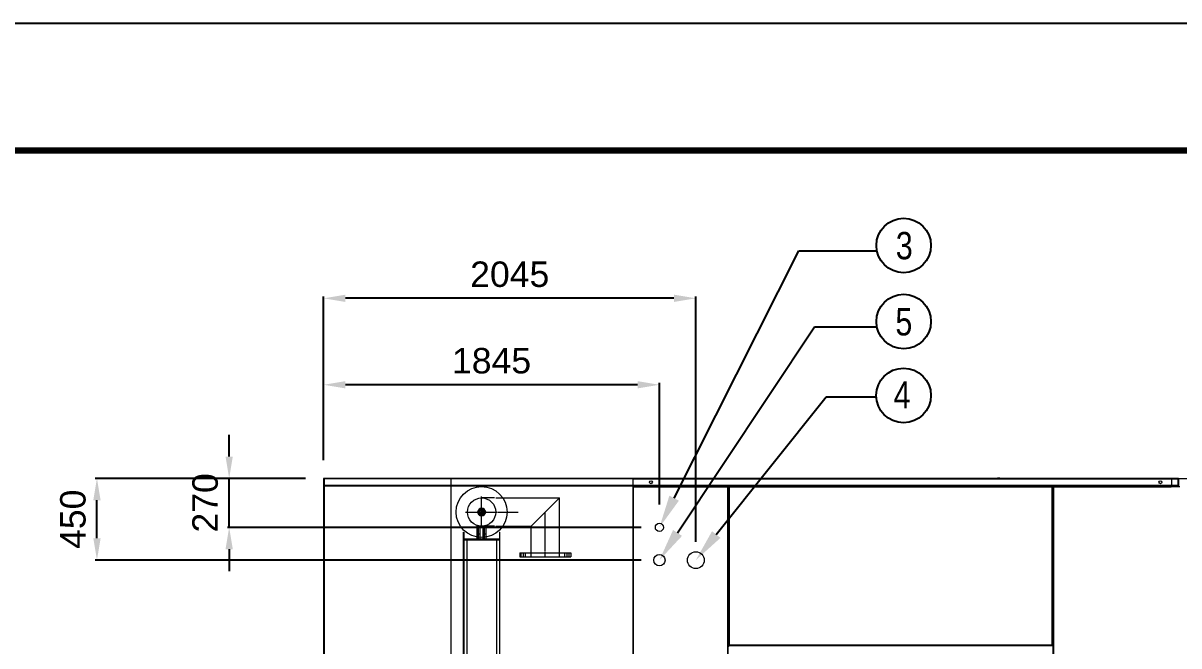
# Model space of a CAD drawing. Header units: millimetres. Extents: x -664124 to 30784, y -141094 to 22397.
# Drawn here: x 8119 to 14470, y 18973 to 22397 of the extents above; entities that cross this region are included whole.
import ezdxf
from ezdxf import colors
from ezdxf.entities.mleader import LeaderData, LeaderLine
from ezdxf.enums import TextEntityAlignment as Align
from ezdxf.math import Vec2, Vec3

# ---------------------------------------------------------------- set-up
doc = ezdxf.new("R2010")
doc.units = ezdxf.units.MM
doc.linetypes.add('CENTER', pattern=[2, 1.25, -0.25, 0.25, -0.25])
doc.linetypes.add('HIDDEN', pattern=[0.375, 0.25, -0.125])
for name, color, linetype in [('냉각탑_dim', 1, 'Continuous'), ('냉각탑_form', 1, 'Continuous'), ('냉각탑_text', 3, 'Continuous')]:
    doc.layers.add(name, color=color, linetype=linetype)
doc.styles.get("Standard").update_dxf_attribs({"font": 'arial.ttf'})
doc.dimstyles.new('1.40', dxfattribs={"dimscale": 20, "dimtxt": 1.5, "dimasz": 1, "dimexe": 0.5, "dimexo": 0.5, "dimgap": 0.5, "dimtad": 1, "dimdec": 0, "dimzin": 0, "dimdsep": 46, "dimtxsty": 'Standard', "dimcen": 0, "dimclrd": 2, "dimclre": 2, "dimclrt": 3, "dimadec": 0, "dimazin": 0, "dimtfac": 1, "dimtdec": 0, "dimtmove": 0, "dimatfit": 0, "dimfxl": 1, "dimtolj": 1, "dimtzin": 0, "dimlwd": -1, "dimlwe": -1, "dimarcsym": 0})

# ---------------------------------------------------------------- blocks, each defined once
blk = doc.blocks.new('*D419')
at = {"color": 2, "transparency": 16777216}
for p, q in [((9770.3, 19994), (9770.3, 20418.7)), ((11495.5, 20408.7), (9890.3, 20408.7)), ((11615.5, 19750.5), (11615.5, 20418.7))]:
    blk.add_line(p, q, dxfattribs=at)
for points in [[(9890.3, 20428.7), (9890.3, 20388.7), (9770.3, 20408.7)], [(11495.5, 20428.7), (11495.5, 20388.7), (11615.5, 20408.7)]]:
    blk.add_solid(points, dxfattribs=at)
at = {"layer": 'Defpoints', "color": 0, "transparency": 16777216}
for p in [(9770.3, 20408.7), (9770.3, 19894), (11615.5, 19650.5)]:
    blk.add_point(p, dxfattribs=at)
at = {"color": 3, "lineweight": 5, "transparency": 16777216, "insert": (10692.9, 20540.2), "char_height": 140, "attachment_point": 5}
blk.add_mtext('\\A1;1845', dxfattribs=at)
blk = doc.blocks.new('*D422')
at = {"color": 2, "transparency": 16777216}
for p, q in [((9770.3, 19994), (9770.3, 20894.2)), ((11695.5, 20884.2), (9890.3, 20884.2)), ((11815.5, 19544.5), (11815.5, 20894.2))]:
    blk.add_line(p, q, dxfattribs=at)
for points in [[(9890.3, 20904.2), (9890.3, 20864.2), (9770.3, 20884.2)], [(11695.5, 20904.2), (11695.5, 20864.2), (11815.5, 20884.2)]]:
    blk.add_solid(points, dxfattribs=at)
at = {"layer": 'Defpoints', "color": 0, "transparency": 16777216}
for p in [(9770.3, 20884.2), (9770.3, 19894), (11815.5, 19444.5)]:
    blk.add_point(p, dxfattribs=at)
at = {"color": 3, "lineweight": 5, "transparency": 16777216, "insert": (10792.9, 21015.7), "char_height": 140, "attachment_point": 5}
blk.add_mtext('\\A1;2045', dxfattribs=at)
blk = doc.blocks.new('*D423')
at = {"color": 2, "transparency": 16777216}
for p, q in [((9251, 20014), (9251, 20134)), ((9670.3, 19894), (9241, 19894)), ((9251, 19624.5), (9251, 19894)), ((11515.5, 19624.5), (9241, 19624.5)), ((9251, 19504.5), (9251, 19384.5))]:
    blk.add_line(p, q, dxfattribs=at)
for points in [[(9231, 20014), (9271, 20014), (9251, 19894)], [(9231, 19504.5), (9271, 19504.5), (9251, 19624.5)]]:
    blk.add_solid(points, dxfattribs=at)
at = {"layer": 'Defpoints', "color": 0, "transparency": 16777216}
for p in [(9251, 19894), (9770.3, 19894), (11615.5, 19624.5)]:
    blk.add_point(p, dxfattribs=at)
at = {"color": 3, "lineweight": 5, "transparency": 16777216, "insert": (9119.6, 19759.3), "char_height": 140, "attachment_point": 5, "rotation": 90}
blk.add_mtext('\\A1;270', dxfattribs=at)
blk = doc.blocks.new('*D424')
at = {"color": 2, "transparency": 16777216}
for p, q in [((9670.3, 19894), (8514.4, 19894)), ((8524.4, 19564.5), (8524.4, 19774)), ((11515.5, 19444.5), (8514.4, 19444.5))]:
    blk.add_line(p, q, dxfattribs=at)
for points in [[(8504.4, 19774), (8544.4, 19774), (8524.4, 19894)], [(8504.4, 19564.5), (8544.4, 19564.5), (8524.4, 19444.5)]]:
    blk.add_solid(points, dxfattribs=at)
at = {"layer": 'Defpoints', "color": 0, "transparency": 16777216}
for p in [(8524.4, 19894), (9770.3, 19894), (11615.5, 19444.5)]:
    blk.add_point(p, dxfattribs=at)
at = {"color": 3, "lineweight": 5, "transparency": 16777216, "insert": (8392.9, 19669.3), "char_height": 140, "attachment_point": 5, "rotation": 90}
blk.add_mtext('\\A1;450', dxfattribs=at)
blk = doc.blocks.new('A$C019E714B')
at = {"color": 1, "linetype": 'CENTER', "ltscale": 0.5}
for p, q in [((0, 20.8), (36, 20.8)), ((18, 0), (18, 41.6))]:
    blk.add_line(p, q, dxfattribs=at)
at = {"ltscale": 0.5}
blk.add_lwpolyline([(0, 10.4), (18, 0), (36, 10.4), (36, 31.2), (18, 41.6), (0, 31.2)], close=True, dxfattribs=at)
for radius in [18, 13]:
    blk.add_circle((18, 20.8), radius, dxfattribs=at)
blk = doc.blocks.new('4')
at = {"lineweight": 20}
for p, q in [((11470.3, 19894), (9770.3, 19894)), ((9770.3, 19894), (9770.3, 16294)), ((9773.3, 19894), (9773.3, 16294)), ((11470.3, 19891), (9773.3, 19891)), ((10470.3, 16294), (10470.3, 19894)), ((11470.3, 16294), (11470.3, 19894)), ((14466.8, 19894), (16869, 19894)), ((11470.3, 19855), (9773.3, 19855)), ((11470.3, 19852), (9773.3, 19852))]:
    blk.add_line(p, q, dxfattribs=at)
at = {"color": 7, "lineweight": 20}
for p, q in [((14466.8, 19894), (11470.3, 19894)), ((14466.8, 19890.6), (11470.3, 19890.6)), ((14466.8, 19855.4), (11470.3, 19855.4)), ((14465.1, 19852), (11471.9, 19852)), ((11473.3, 16341.4), (11473.3, 19846.6)), ((11990.5, 16341.4), (11990.5, 19846.6)), ((11993.9, 16339.7), (11993.9, 19848.3)), ((13774.5, 19850), (11999.3, 19850)), ((13774.5, 19846.6), (11999.3, 19846.6)), ((13779.9, 16339.7), (13779.9, 19848.3)), ((13783.3, 16341.4), (13783.3, 19846.6)), ((13774.5, 18976.4), (11999.3, 18976.4)), ((13774.5, 18973), (11999.3, 18973))]:
    blk.add_line(p, q, dxfattribs=at)
at = {"color": 7, "lineweight": 20, "ltscale": 0.005083}
for p, q in [((13454.6, 19895.6), (13466.8, 19895.6)), ((13486.1, 19895.6), (13473.9, 19895.6))]:
    blk.add_line(p, q, dxfattribs=at)
at = {"color": 7, "lineweight": 20, "ltscale": 0.001417}
for p, q in [((14429.2, 19890.6), (14429.2, 19894)), ((14466.8, 19890.6), (14466.8, 19894)), ((11995.9, 19846.6), (11999.3, 19846.6)), ((11999.3, 19846.6), (11999.3, 19850)), ((13774.5, 19846.6), (13774.5, 19850)), ((13777.9, 19846.6), (13774.5, 19846.6)), ((11995.9, 18976.4), (11999.3, 18976.4)), ((11999.3, 18976.4), (11999.3, 18973)), ((13777.9, 18976.4), (13774.5, 18976.4)), ((13774.5, 18976.4), (13774.5, 18973))]:
    blk.add_line(p, q, dxfattribs=at)
at = {"color": 7, "lineweight": 20, "ltscale": 0.014667}
for p, q in [((14429.2, 19890.6), (14429.2, 19855.4)), ((14466.8, 19855.4), (14466.8, 19890.6))]:
    blk.add_line(p, q, dxfattribs=at)
at = {"color": 7, "lineweight": 20, "ltscale": 0.000708333}
blk.add_line((14468.5, 19892), (14466.8, 19892), dxfattribs=at)
at = {"color": 7, "lineweight": 20, "ltscale": 0.00030251}
blk.add_line((14467.2, 19893.3), (14467.2, 19894), dxfattribs=at)
at = {"color": 7, "lineweight": 20, "ltscale": 0.000333335}
blk.add_line((14468.5, 19892.8), (14468.5, 19892), dxfattribs=at)
at = {"color": 7, "lineweight": 20, "ltscale": 0.01525}
blk.add_line((14468.5, 19892), (14468.5, 19855.4), dxfattribs=at)
at = {"color": 7, "lineweight": 20, "ltscale": 0.000562932}
for p, q in [((11470.3, 19848.3), (11471.3, 19848.3)), ((11992.6, 19848.3), (11993.9, 19848.3)), ((13779.9, 19848.3), (13781.3, 19848.3))]:
    blk.add_line(p, q, dxfattribs=at)
at = {"color": 7, "lineweight": 20, "ltscale": 0.23175}
blk.add_line((11990.5, 19846.6), (11470.3, 19846.6), dxfattribs=at)
at = {"color": 7, "lineweight": 20, "ltscale": 0.000502197}
for p, q in [((11472.5, 19848.3), (11471.3, 19848.3)), ((11991.4, 19848.3), (11992.6, 19848.3)), ((13782.5, 19848.3), (13781.3, 19848.3))]:
    blk.add_line(p, q, dxfattribs=at)
at = {"color": 7, "lineweight": 20, "ltscale": 0.000414929}
for p, q in [((11471.9, 19850), (11471.9, 19849)), ((11991.9, 19850), (11991.9, 19849)), ((13781.9, 19850), (13781.9, 19849))]:
    blk.add_line(p, q, dxfattribs=at)
at = {"color": 7, "lineweight": 20, "ltscale": 0.000375}
for p, q in [((11472.8, 19850), (11471.9, 19850)), ((11517, 19850), (11516.1, 19850)), ((11991, 19850), (11991.9, 19850)), ((12511.2, 19850), (12512.1, 19850)), ((13777.9, 19847.1), (13777.9, 19848)), ((13782.8, 19850), (13781.9, 19850)), ((14029, 19850), (14028.1, 19850)), ((14423.2, 19850), (14424.1, 19850)), ((14428, 19850), (14428.9, 19850)), ((13777.9, 18975.9), (13777.9, 18975))]:
    blk.add_line(p, q, dxfattribs=at)
at = {"color": 7, "lineweight": 20, "ltscale": 0.232167}
blk.add_line((11991, 19850), (11471.9, 19850), dxfattribs=at)
at = {"color": 7, "lineweight": 20, "ltscale": 0.000293404}
for p, q in [((11471.9, 19848.3), (11471.9, 19849)), ((11991.9, 19848.3), (11991.9, 19849)), ((13781.9, 19848.3), (13781.9, 19849))]:
    blk.add_line(p, q, dxfattribs=at)
at = {"color": 7, "lineweight": 20, "ltscale": 0.000333333}
for p, q in [((11473.1, 19850), (11472.3, 19850)), ((11554.5, 19850), (11553.7, 19850)), ((11699.3, 19850), (11698.5, 19850)), ((11748.3, 19850), (11749.1, 19850)), ((11829.7, 19850), (11830.5, 19850)), ((11974.5, 19850), (11975.3, 19850))]:
    blk.add_line(p, q, dxfattribs=at)
at = {"color": 7, "lineweight": 20, "ltscale": 0.010333}
blk.add_line((11937.9, 19852), (11962.7, 19852), dxfattribs=at)
at = {"color": 7, "lineweight": 20, "ltscale": 0.000833346}
for p, q in [((11962.7, 19852), (11962.7, 19850)), ((13962.7, 19852), (13962.7, 19850))]:
    blk.add_line(p, q, dxfattribs=at)
at = {"color": 7, "lineweight": 20, "ltscale": 0.000625002}
blk.add_line((11991, 19850), (11992.5, 19850), dxfattribs=at)
at = {"color": 7, "lineweight": 20, "ltscale": 0.001542}
blk.add_line((11992.5, 19850), (11996.2, 19850), dxfattribs=at)
at = {"color": 7, "lineweight": 20, "ltscale": 0.000708346}
blk.add_line((11992.5, 19850), (11992.5, 19848.3), dxfattribs=at)
at = {"color": 7, "lineweight": 20, "ltscale": 0.000547135}
blk.add_line((11995.3, 19848.3), (11993.9, 19848.3), dxfattribs=at)
at = {"color": 7, "lineweight": 20, "ltscale": 0.000414935}
for p, q in [((11995, 19849), (11994.2, 19848.3)), ((14467.5, 19853), (14466.8, 19853.7)), ((11995, 19336), (11994.2, 19336.7)), ((11995, 19332), (11994.2, 19331.3))]:
    blk.add_line(p, q, dxfattribs=at)
at = {"color": 7, "lineweight": 20, "ltscale": 0.000249753}
blk.add_line((11995.6, 19848), (11996.2, 19848), dxfattribs=at)
at = {"color": 7, "lineweight": 20, "ltscale": 0.000833333}
for p, q in [((11997.9, 19847.1), (11995.9, 19847.1)), ((11996.2, 19848), (11996.2, 19850)), ((13774.5, 19848), (13774.5, 19850)), ((13775.9, 19847.1), (13777.9, 19847.1)), ((13777.6, 19848), (13777.6, 19850)), ((11997.9, 18975.9), (11995.9, 18975.9)), ((11996.2, 18975), (11996.2, 18973)), ((13774.5, 18975), (13774.5, 18973)), ((13775.9, 18975.9), (13777.9, 18975.9)), ((13777.6, 18975), (13777.6, 18973))]:
    blk.add_line(p, q, dxfattribs=at)
at = {"color": 7, "lineweight": 20, "ltscale": 0.000208333}
for p, q in [((11995.9, 19847.1), (11995.9, 19846.6)), ((11997.9, 19847.1), (11997.9, 19846.6)), ((13775.9, 19846.6), (13775.9, 19847.1)), ((13777.9, 19846.6), (13777.9, 19847.1)), ((11995.9, 18976.4), (11995.9, 18975.9)), ((11997.9, 18976.4), (11997.9, 18975.9)), ((13775.9, 18975.9), (13775.9, 18976.4)), ((13777.9, 18975.9), (13777.9, 18976.4))]:
    blk.add_line(p, q, dxfattribs=at)
at = {"color": 7, "lineweight": 20, "ltscale": 0.362583}
for p, q in [((11995.9, 19846.6), (11995.9, 18976.4)), ((11999.3, 19846.6), (11999.3, 18976.4)), ((13774.5, 18976.4), (13774.5, 19846.6)), ((13777.9, 18976.4), (13777.9, 19846.6))]:
    blk.add_line(p, q, dxfattribs=at)
at = {"color": 7, "lineweight": 20, "ltscale": 0.001292}
for p, q in [((11996.2, 19850), (11999.3, 19850)), ((11996.2, 19848), (11999.3, 19848)), ((13777.6, 19850), (13774.5, 19850)), ((13777.6, 19848), (13774.5, 19848)), ((11996.2, 18975), (11999.3, 18975)), ((11996.2, 18973), (11999.3, 18973)), ((13777.6, 18975), (13774.5, 18975)), ((13777.6, 18973), (13774.5, 18973))]:
    blk.add_line(p, q, dxfattribs=at)
at = {"color": 7, "lineweight": 20, "ltscale": 0.000583333}
for p, q in [((11999.3, 19847.1), (11997.9, 19847.1)), ((13774.5, 19847.1), (13775.9, 19847.1)), ((14468.1, 19850), (14466.7, 19850)), ((11999.3, 18975.9), (11997.9, 18975.9)), ((13774.5, 18975.9), (13775.9, 18975.9))]:
    blk.add_line(p, q, dxfattribs=at)
at = {"color": 7, "lineweight": 20, "ltscale": 0.000128159}
for p, q in [((11999.3, 19849.7), (11999.3, 19850)), ((11999.3, 18973.3), (11999.3, 18973))]:
    blk.add_line(p, q, dxfattribs=at)
at = {"color": 7, "lineweight": 20, "ltscale": 0.00075}
for p, q in [((12033.1, 19850), (12031.3, 19850)), ((12099.1, 19850), (12100.9, 19850)), ((12567.1, 19850), (12565.3, 19850)), ((12709.1, 19850), (12710.9, 19850)), ((12872.1, 19850), (12870.3, 19850)), ((13014.1, 19850), (13015.9, 19850)), ((13482.1, 19850), (13480.3, 19850)), ((13548.1, 19850), (13549.9, 19850))]:
    blk.add_line(p, q, dxfattribs=at)
at = {"color": 7, "lineweight": 20, "ltscale": 0.000374988}
for p, q in [((12518.3, 19850), (12517.4, 19850)), ((13147.5, 19850), (13148.4, 19850)), ((13155.3, 19850), (13154.4, 19850)), ((13784.5, 19850), (13785.4, 19850)), ((13792.3, 19850), (13791.4, 19850)), ((14421.5, 19850), (14422.4, 19850))]:
    blk.add_line(p, q, dxfattribs=at)
at = {"color": 7, "lineweight": 20, "ltscale": 0.000208344}
blk.add_line((13774.5, 19847.1), (13774.5, 19846.6), dxfattribs=at)
at = {"color": 7, "lineweight": 20, "ltscale": 0.002167}
blk.add_line((13777.6, 19850), (13782.8, 19850), dxfattribs=at)
at = {"color": 7, "lineweight": 20, "ltscale": 0.000124937}
for p, q in [((13777.9, 19848), (13777.6, 19848)), ((13777.9, 18975), (13777.6, 18975))]:
    blk.add_line(p, q, dxfattribs=at)
at = {"color": 7, "lineweight": 20, "ltscale": 0.000833328}
blk.add_line((13777.9, 19846.6), (13779.9, 19846.6), dxfattribs=at)
at = {"color": 7, "lineweight": 20, "ltscale": 0.00083334}
blk.add_line((13779.9, 19820), (13777.9, 19820), dxfattribs=at)
at = {"color": 7, "lineweight": 20, "ltscale": 0.268833}
blk.add_line((14428, 19850), (13782.8, 19850), dxfattribs=at)
at = {"color": 7, "lineweight": 20, "ltscale": 0.268417}
blk.add_line((14427.5, 19846.6), (13783.3, 19846.6), dxfattribs=at)
at = {"color": 7, "lineweight": 20, "ltscale": 0.008667}
blk.add_line((13941.9, 19852), (13962.7, 19852), dxfattribs=at)
at = {"color": 7, "lineweight": 20, "ltscale": 0.000162417}
blk.add_line((14428.4, 19850), (14428, 19850), dxfattribs=at)
at = {"color": 7, "lineweight": 20, "ltscale": 0.004227}
blk.add_line((14428.4, 19850), (14438.6, 19850), dxfattribs=at)
at = {"color": 7, "lineweight": 20, "ltscale": 0.001131}
for p, q in [((14429.2, 19852.7), (14429.2, 19855.4)), ((14466.8, 19855.4), (14466.8, 19852.7))]:
    blk.add_line(p, q, dxfattribs=at)
at = {"color": 7, "lineweight": 20, "ltscale": 0.011728}
blk.add_line((14438.6, 19850), (14466.7, 19850), dxfattribs=at)
at = {"color": 7, "lineweight": 20, "ltscale": 0.015372}
blk.add_line((14438.6, 19850), (14475.5, 19850), dxfattribs=at)
at = {"color": 7, "lineweight": 20, "ltscale": 0.000902586}
blk.add_line((14467.3, 19852), (14465.2, 19852), dxfattribs=at)
at = {"color": 7, "lineweight": 20, "ltscale": 0.000708334}
blk.add_line((14468.5, 19855.4), (14466.8, 19855.4), dxfattribs=at)
at = {"color": 7, "lineweight": 20, "ltscale": 0.000249929}
blk.add_line((14468.5, 19855.4), (14468.5, 19854.8), dxfattribs=at)
at = {"color": 7, "lineweight": 20, "ltscale": 2.22761e-05}
blk.add_line((14468.5, 19854.8), (14468.5, 19854.8), dxfattribs=at)
at = {"color": 7, "lineweight": 20, "ltscale": 0.000824955}
blk.add_line((14468.5, 19854.8), (14468.5, 19852.8), dxfattribs=at)
at = {"color": 7, "lineweight": 20, "ltscale": 2.22174e-05}
blk.add_line((14468.5, 19854.8), (14468.5, 19854.8), dxfattribs=at)
at = {"color": 7, "lineweight": 20, "ltscale": 0.000364732}
blk.add_line((14469.1, 19852.6), (14468.5, 19853.3), dxfattribs=at)
at = {"color": 1, "linetype": 'CENTER', "lineweight": 20, "ltscale": 7.5}
for p, q in [((10638.3, 19623.3), (10638.3, 19794.7)), ((10550.3, 19709), (10838.3, 19709)), ((10988.3, 19463), (10988.3, 19709)), ((10621.8, 19561), (10621.8, 19633)), ((10654.8, 19561), (10654.8, 19633)), ((10868.3, 19463), (10868.3, 19485)), ((11108.3, 19463), (11108.3, 19485))]:
    blk.add_line(p, q, dxfattribs=at)
at = {"lineweight": 20, "ltscale": 7.5}
for p, q in [((10642.3, 19787), (10638.3, 19786.8)), ((10709.7, 19787), (10638.3, 19787)), ((10716.1, 19786.8), (11066.1, 19786.8)), ((11066.1, 19786.8), (10910.5, 19631.2)), ((11066.1, 19463), (11066.1, 19786.8)), ((10613.8, 19561), (10613.8, 19635.2)), ((10629.8, 19561), (10629.8, 19631.7)), ((10642.3, 19631), (10638.3, 19631.2)), ((10709.7, 19631), (10638.3, 19631)), ((10646.8, 19561), (10646.8, 19631.7)), ((10662.8, 19561), (10662.8, 19635.2)), ((10716.1, 19631.2), (10910.5, 19631.2)), ((10910.5, 19463), (10910.5, 19631.2)), ((10538.3, 19599), (10540.3, 19599)), ((10538.3, 16599), (10538.3, 19599)), ((10540.3, 19599), (10540.3, 19561)), ((10613.8, 19589), (10629.8, 19589)), ((10646.8, 19589), (10662.8, 19589)), ((10736.3, 19599), (10738.3, 19599)), ((10736.3, 19599), (10736.3, 19561)), ((10738.3, 16599), (10738.3, 19599)), ((10538.3, 19559), (10738.3, 19559)), ((10538.3, 19557), (10738.3, 19557)), ((10540.3, 19561), (10736.3, 19561)), ((10556.3, 19557), (10556.3, 16637)), ((10720.3, 19557), (10720.3, 16637)), ((10848.3, 19485), (11128.3, 19485)), ((10848.3, 19485), (10848.3, 19463)), ((10848.3, 19463), (11128.3, 19463)), ((10856.3, 19463), (10856.3, 19485)), ((10880.3, 19463), (10880.3, 19485)), ((11096.3, 19463), (11096.3, 19485)), ((11120.3, 19463), (11120.3, 19485)), ((11128.3, 19485), (11128.3, 19463))]:
    blk.add_line(p, q, dxfattribs=at)
at = {"color": 6, "linetype": 'HIDDEN', "lineweight": 20, "ltscale": 7.5}
for p, q in [((10540.3, 19557), (10540.3, 16637)), ((10736.3, 19557), (10736.3, 16637))]:
    blk.add_line(p, q, dxfattribs=at)
at = {"color": 7, "lineweight": 20, "ltscale": 0.000547189}
for p, q in [((11995.3, 19336.7), (11993.9, 19336.7)), ((11995.3, 19331.3), (11993.9, 19331.3))]:
    blk.add_line(p, q, dxfattribs=at)
at = {"color": 7, "lineweight": 20, "ltscale": 0.003042}
blk.add_line((11995.9, 18968.6), (11995.9, 18975.9), dxfattribs=at)
at = {"color": 7, "lineweight": 20, "ltscale": 0.000208322}
blk.add_line((13774.5, 18976.4), (13774.5, 18975.9), dxfattribs=at)
at = {"color": 7, "lineweight": 20}
for centre in [(11568.5, 19873), (14368.5, 19873)]:
    blk.add_circle(centre, 8, dxfattribs=at)
at = {"lineweight": 20, "ltscale": 7.5}
for radius in [140, 77.8]:
    blk.add_circle((10638.3, 19709), radius, dxfattribs=at)
at = {"lineweight": 5}
blk.add_circle((11615.5, 19624.5), 22.5, dxfattribs=at)
at = {"color": 0, "lineweight": 20}
for centre, radius in [((11615.5, 19444.5), 31), ((11815.5, 19444.5), 46)]:
    blk.add_circle(centre, radius, dxfattribs=at)
at = {"color": 7, "lineweight": 20}
for centre, radius, start, end in [((13466.8, 19892.8), 2.8, 89.62908, 90), ((13473.9, 19892.8), 2.8, 90, 90.37092), ((14465.1, 19890.6), 3.4, 89.79383, 90), ((14465.1, 19890.6), 3.4, 24.31549, 60.00002), ((14466.7, 19890.6), 3.4, 65.85098, 81.54348), ((14467.3, 19892.8), 1.2, 0, 89.43341), ((14467.3, 19892.8), 2.8, 0, 25.3756), ((11508.7, 19846.6), 3.4, 89.77921, 90), ((11937.9, 19846.8), 5.2, 90, 142.02054), ((11992.5, 19846.6), 3.4, 0.24046, 90), ((11999.3, 19846.6), 3.4, 155.68512, 171.54425), ((11999.3, 19846.6), 1.4, 90.46587, 159.07517), ((11999.3, 19846.6), 3.4, 90, 90.29895), ((12518.7, 19846.6), 3.4, 90, 90.23591), ((12553.9, 19846.6), 3.4, 89.7633, 90), ((13111.7, 19846.6), 3.4, 90, 90.23511), ((13146.9, 19846.6), 3.4, 89.76409, 90), ((13155.7, 19846.6), 3.4, 90, 90.23591), ((13190.9, 19846.6), 3.4, 89.7633, 90), ((13748.7, 19846.6), 3.4, 90, 90.23511), ((13797.7, 19829.5), 28.8, 139.91948, 142.22318), ((13783.9, 19846.6), 3.4, 89.76409, 90), ((13792.7, 19846.6), 3.4, 90, 90.23591), ((13827.9, 19846.6), 3.4, 89.7633, 90), ((13937.9, 19846.8), 5.2, 90, 142.02054), ((14385.7, 19846.6), 3.4, 90, 90.23511), ((14420.9, 19846.6), 3.4, 89.76409, 90), ((14431.5, 19846.6), 3.4, 90, 91.05253), ((14465.1, 19855.4), 3.4, 270, 0), ((14466.7, 19846.6), 3.4, 89.72281, 90), ((14467.3, 19854.8), 2.8, 270, 0), ((14466.7, 19855.4), 3.4, 359.01692, 0), ((11992.5, 19338.4), 3.4, 294.3152, 359.75954), ((11992.5, 19329.6), 3.4, 0.24044, 65.6848), ((13797.7, 18993.5), 28.8, 217.77682, 220.08052)]:
    blk.add_arc(centre, radius, start, end, dxfattribs=at)
for centre, major_axis, ratio, start_param, end_param in [((11473, 19846.6), (0, 3.4), 0.294975, 6.283185, 6.290852), ((12185, 19846.6), (0, -3.4), 0.996195, 3.129521, 3.141593), ((12298.5, 19846.6), (0, -3.4), 0.996195, 3.127309, 3.141593), ((13559.1, 19846.6), (0, 3.4), 0.996195, 6.283185, 6.303633), ((13716.8, 19846.6), (0, 3.4), 0.996195, 6.283185, 6.298721), ((13723, 19846.6), (0, 3.4), 0.996195, 0, 0.015531), ((13830.4, 19846.6), (0, 3.4), 0.996195, 6.283185, 6.298063), ((13982.4, 19847.2), (0, -2.8), 0.258819, 3.141593, 3.145461), ((14432.8, 19846.6), (0, -3.4), 0.766044, 3.141593, 3.159738)]:
    blk.add_ellipse(centre, major_axis=major_axis, ratio=ratio, start_param=start_param, end_param=end_param, dxfattribs=at)
for points in [[(11470.3, 19852.6), (11470.6, 19852.4), (11471, 19852.2), (11471.3, 19852.1), (11471.6, 19852), (11471.9, 19852)], [(11471.3, 19848.3), (11471.7, 19848), (11472.1, 19847.6), (11472.5, 19847.3), (11472.9, 19847), (11473.3, 19846.6)], [(11471.9, 19849), (11472.2, 19848.6), (11472.5, 19848.2), (11472.8, 19847.7), (11473.1, 19847.1), (11473.3, 19846.6)], [(11991.9, 19849), (11991.7, 19848.6), (11991.4, 19848.2), (11991.1, 19847.7), (11990.8, 19847.1), (11990.5, 19846.6)], [(11992.6, 19848.3), (11992.2, 19848), (11991.8, 19847.6), (11991.4, 19847.3), (11991, 19847), (11990.5, 19846.6)], [(11995.3, 19848.3), (11995.5, 19848), (11995.7, 19847.6), (11995.9, 19847.3), (11995.9, 19847), (11995.9, 19846.6)], [(13777, 19848), (13776.7, 19847.8), (13776.4, 19847.6), (13776.1, 19847.5), (13775.8, 19847.3), (13775.5, 19847.1)], [(13781.3, 19848.3), (13781.7, 19848), (13782.1, 19847.6), (13782.5, 19847.3), (13782.9, 19847), (13783.3, 19846.6)], [(13781.9, 19849), (13782.2, 19848.6), (13782.5, 19848.2), (13782.8, 19847.7), (13783.1, 19847.1), (13783.3, 19846.6)], [(14429.2, 19852.7), (14428.9, 19852.4), (14428.6, 19852.2), (14428.2, 19852.1), (14427.9, 19852), (14427.5, 19852)], [(14466.8, 19852.7), (14466.5, 19852.4), (14466.2, 19852.2), (14465.8, 19852.1), (14465.5, 19852), (14465.1, 19852)], [(14468.5, 19852.8), (14468.3, 19852.5), (14468.1, 19852.3), (14467.8, 19852.1), (14467.6, 19852), (14467.3, 19852)], [(11995.3, 19336.7), (11995.5, 19337), (11995.7, 19337.4), (11995.9, 19337.7), (11995.9, 19338.1), (11995.9, 19338.4)], [(11995.3, 19331.3), (11995.5, 19331), (11995.7, 19330.6), (11995.9, 19330.3), (11995.9, 19330), (11995.9, 19329.6)], [(13777, 18975), (13776.7, 18975.2), (13776.4, 18975.4), (13776.1, 18975.6), (13775.8, 18975.7), (13775.5, 18975.9)]]:
    blk.add_open_spline(points, degree=5, dxfattribs=at)
at = {"lineweight": 20, "ltscale": 7.5, "rotation": 270}
blk.add_blockref('A$C019E714B', (10617.5, 19727), dxfattribs=at)

msp = doc.modelspace()

# ---------------------------------------------------------------- linework, layer by layer
at = {"layer": 'Defpoints'}
msp.add_lwpolyline([(1377.2, 22397.4), (30784.4, 22397.4), (30784.4, 1602.3), (1377.2, 1602.3)], close=True, dxfattribs=at)
at = {"layer": '냉각탑_dim', "linetype": 'ByBlock', "lineweight": -3}
for centre in [(12957.6, 21174.7), (12957.7, 20756.3), (12957.3, 20350.2)]:
    msp.add_circle(centre, 150, dxfattribs=at)
at = {"layer": '냉각탑_form', "const_width": 35}
msp.add_lwpolyline([(2077.4, 21697.2), (2077.4, 2302.5), (30084.2, 2302.5), (30084.2, 21697.2)], close=True, dxfattribs=at)

# ---------------------------------------------------------------- block references
msp.add_blockref('4', (0, 0))

# ---------------------------------------------------------------- texts
at = {"layer": '냉각탑_text', "width": 0.8}
for s, p in [('3', (12961, 21173.9)), ('5', (12958.8, 20755)), ('4', (12948.9, 20353.5))]:
    msp.add_text(s, height=150, dxfattribs=at).set_placement(p, align=Align.MIDDLE_CENTER)

# ---------------------------------------------------------------- dimensions: what is measured, and where the dimension line sits
at = {"lineweight": 5}
for base, p1, picture, middle in [((9770.3, 20884.2), (11815.5, 19444.5), '*D422', (10792.9, 21015.7)), ((9770.3, 20408.7), (11615.5, 19650.5), '*D419', (10692.9, 20540.2))]:
    dim = msp.add_linear_dim(base=base, p1=p1, p2=(9770.3, 19894), dimstyle='1.40', override={"dimtxt": 7, "dimasz": 6, "dimexo": 5, "dimgap": 3}, dxfattribs=at)
    dim.commit()
    dim.dimension.update_dxf_attribs({"geometry": picture, "text_midpoint": middle})
dim = msp.add_linear_dim(base=(9251.0403, 19894.0154), p1=(11615.5261, 19624.5048), p2=(9770.3283, 19894.0154), angle=90, dimstyle='1.40', override={"dimtxt": 7, "dimasz": 6, "dimexo": 5, "dimgap": 3}, dxfattribs=at)
dim.commit()
dim.dimension.update_dxf_attribs({"geometry": '*D423', "text_midpoint": (9251.0403, 19759.2601), "dimtype": 160})
dim = msp.add_linear_dim(base=(8524.3801, 19894.0154), p1=(11615.5261, 19444.5048), p2=(9770.3283, 19894.0154), angle=90, dimstyle='1.40', override={"dimtxt": 7, "dimasz": 6, "dimexo": 5, "dimgap": 3}, dxfattribs=at)
dim.commit()
dim.dimension.update_dxf_attribs({"geometry": '*D424', "text_midpoint": (8392.8998, 19669.2601)})

# ---------------------------------------------------------------- leaders
at = {"layer": '냉각탑_dim', "lineweight": -3}
ml = msp.add_multileader_mtext('Standard', dxfattribs=at)
ml.set_content('')
ml.set_leader_properties(color=256)
ml.build(insert=Vec2(0, 0))
ml.multileader.update_dxf_attribs({"text_right_attachment_type": 6, "dogleg_length": 5, "arrow_head_size": 180, "scale": 30})
ctx = ml.context
ctx.base_point, ctx.scale, ctx.char_height, ctx.arrow_head_size, ctx.landing_gap_size, ctx.plane_origin = Vec3(12807.6, 21145.8), 30, 7.18, 180, 3.59, Vec3(11757.2, 21321.9)
ctx.right_attachment = 6
notes = []
notes.append((ctx, [(0, (1, 1, 0), (12381.8, 21145.8), (1, 0), 425.9, [(0, [(11615.5, 19624.5)], 0, [])])]))
ctx.mtext, ml.multileader.dxf.content_type = None, 0
ml = msp.add_multileader_mtext('Standard', dxfattribs=at)
ml.set_content('')
ml.set_leader_properties(color=256)
ml.build(insert=Vec2(0, 0))
ml.multileader.update_dxf_attribs({"text_right_attachment_type": 6, "dogleg_length": 5, "arrow_head_size": 180, "scale": 30})
ctx = ml.context
ctx.base_point, ctx.scale, ctx.char_height, ctx.arrow_head_size, ctx.landing_gap_size, ctx.plane_origin = Vec3(12807.7, 20726.6), 30, 7.18, 180, 3.59, Vec3(12788.6, 21003.8)
ctx.right_attachment = 6
notes.append((ctx, [(0, (1, 1, 0), (12468, 20726.6), (1, 0), 339.7, [(0, [(11615.5, 19444.5)], 0, [])])]))
ctx.mtext, ml.multileader.dxf.content_type = None, 0
ml = msp.add_multileader_mtext('Standard', dxfattribs=at)
ml.set_content('')
ml.set_leader_properties(color=256)
ml.build(insert=Vec2(0, 0))
ml.multileader.update_dxf_attribs({"text_right_attachment_type": 6, "dogleg_length": 5, "arrow_head_size": 180, "scale": 30})
ctx = ml.context
ctx.base_point, ctx.scale, ctx.char_height, ctx.arrow_head_size, ctx.landing_gap_size, ctx.plane_origin = Vec3(12807.3, 20343.3), 30, 7.18, 180, 3.59, Vec3(12730, 20743.3)
ctx.right_attachment = 6
notes.append((ctx, [(0, (1, 1, 0), (12532.4, 20343.3), (1, 0), 274.9, [(0, [(11815.5, 19444.5)], 0, [])])]))
ctx.mtext, ml.multileader.dxf.content_type = None, 0
for ctx, leaders in notes:
    for number, flags, end, landing, length, lines in leaders:
        leader = LeaderData()
        leader.index, (leader.has_last_leader_line, leader.has_dogleg_vector, leader.attachment_direction) = number, flags
        leader.last_leader_point, leader.dogleg_vector, leader.dogleg_length = Vec3(end), Vec3(landing), length
        for number, points, colour, breaks in lines:
            line = LeaderLine()
            line.index, line.vertices, line.color, line.breaks = number, Vec3.list(points), colors.encode_raw_color(colour), breaks
            leader.lines.append(line)
        ctx.leaders.append(leader)

doc.saveas('drawing.dxf')
